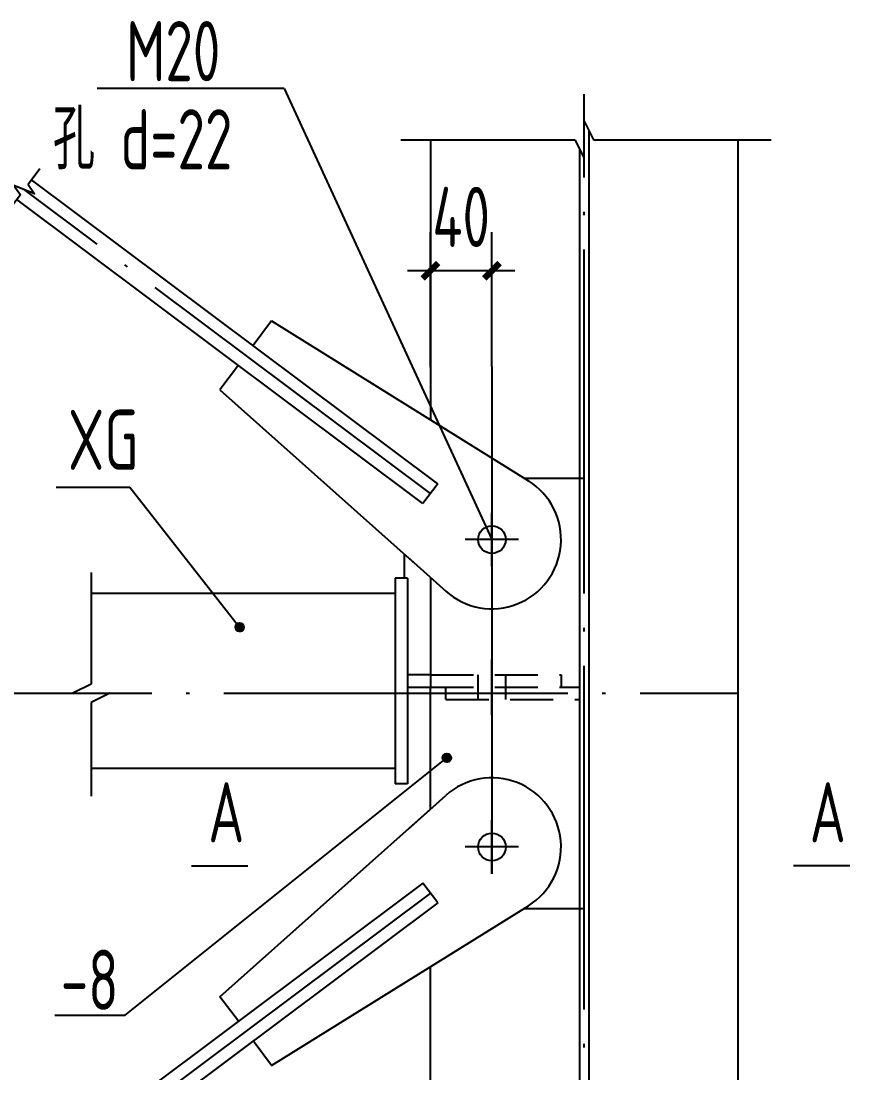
# Model space of a CAD drawing. Extents: x 899043 to 2598688, y -137197 to 211789.
# Drawn here: x 1469991 to 1477222, y 108235 to 117413 of the extents above; entities that cross this region are included whole.
import ezdxf

# ---------------------------------------------------------------- set-up
doc = ezdxf.new("R2010")
doc.units = 0
doc.header["$LTSCALE"] = 1500
doc.header["$MEASUREMENT"] = 0
doc.linetypes.add('DASHED2', pattern=[0.375, 0.25, -0.125])
doc.linetypes.add('DOTE', pattern=[2.42, 2, -0.2, 0.02, -0.2])
for name, color, linetype in [('DIM', 3, 'Continuous'), ('DOTE', 1, 'Continuous'), ('JCL', 7, 'Continuous'), ('PUB_DIM', 3, 'Continuous'), ('PUB_TEXT', 7, 'Continuous'), ('STAIR', 2, 'Continuous'), ('THIN', 7, 'Continuous'), ('加强板', 3, 'Continuous'), ('标注', 7, 'Continuous'), ('梁__实线', 140, 'Continuous'), ('钢板', 4, 'Continuous')]:
    doc.layers.add(name, color=color, linetype=linetype)
doc.styles.add('TSSD_Dimension', font='Tssdeng.shx', dxfattribs={"width": 0.7, "bigfont": 'hztxt.shx'})

# ---------------------------------------------------------------- blocks, each defined once
blk = doc.blocks.new('_ArchTick')
at = {"color": 0, "linetype": 'ByBlock', "const_width": 0.4}
blk.add_lwpolyline([(-0.5, -0.5), (0.5, 0.5)], dxfattribs=at)

msp = doc.modelspace()

# ---------------------------------------------------------------- linework, layer by layer
at = {"linetype": 'Continuous'}
msp.add_line((1474098.1, 111360), (1474098.1, 111842.7), dxfattribs=at)
at = {"layer": 'DIM'}
for p, q in [((1472286.7, 116823.5), (1470655.1, 116823.5)), ((1472286.7, 116823.5), (1474098.1, 112888.7)), ((1470295.9, 113345.5), (1470940.9, 113345.5)), ((1470940.9, 113345.5), (1471897.7, 112124.1)), ((1471860.3, 112124.6), (1471897.1, 112161.4)), ((1471860.3, 112124.4), (1471897.4, 112161.4)), ((1471860.3, 112124.1), (1471897.6, 112161.4)), ((1471860.3, 112123.9), (1471897.8, 112161.4)), ((1471860.3, 112123.7), (1471898.1, 112161.4)), ((1471860.4, 112125.8), (1471895.9, 112161.4)), ((1471860.4, 112125.6), (1471896.2, 112161.4)), ((1471860.4, 112125.3), (1471896.4, 112161.4)), ((1471860.4, 112125.1), (1471896.6, 112161.4)), ((1471860.4, 112124.9), (1471896.9, 112161.4)), ((1471860.4, 112123.4), (1471898.3, 112161.4)), ((1471860.4, 112123.2), (1471898.5, 112161.4)), ((1471860.4, 112123), (1471898.8, 112161.4)), ((1471860.4, 112122.7), (1471899, 112161.4)), ((1471860.4, 112122.5), (1471899.2, 112161.4)), ((1471860.4, 112122.3), (1471899.5, 112161.4)), ((1471860.4, 112126.9), (1471894.9, 112161.3)), ((1471860.4, 112126.6), (1471895.2, 112161.3)), ((1471860.4, 112126.3), (1471895.4, 112161.3)), ((1471860.4, 112126.1), (1471895.7, 112161.3)), ((1471860.4, 112122.1), (1471899.7, 112161.3)), ((1471860.4, 112121.8), (1471899.9, 112161.3)), ((1471860.4, 112121.6), (1471900.1, 112161.3)), ((1471860.4, 112121.4), (1471900.4, 112161.3)), ((1471860.5, 112127.4), (1471894.4, 112161.3)), ((1471860.5, 112127.1), (1471894.6, 112161.3)), ((1471860.5, 112121.2), (1471900.6, 112161.3)), ((1471860.5, 112121), (1471900.8, 112161.3)), ((1471860.5, 112120.7), (1471901, 112161.3)), ((1471860.5, 112127.9), (1471893.9, 112161.2)), ((1471860.5, 112127.6), (1471894.1, 112161.2)), ((1471860.5, 112120.5), (1471901.2, 112161.2)), ((1471860.5, 112120.3), (1471901.4, 112161.2)), ((1471860.6, 112128.2), (1471893.6, 112161.2)), ((1471860.6, 112120.1), (1471901.7, 112161.2)), ((1471860.6, 112119.9), (1471901.9, 112161.2)), ((1471860.6, 112128.7), (1471893.1, 112161.1)), ((1471860.6, 112128.4), (1471893.3, 112161.1)), ((1471860.6, 112119.7), (1471902.1, 112161.1)), ((1471860.6, 112119.5), (1471902.3, 112161.1)), ((1471860.7, 112129), (1471892.8, 112161.1)), ((1471860.7, 112119.2), (1471902.5, 112161.1)), ((1471860.7, 112119), (1471902.7, 112161.1)), ((1471860.7, 112129.5), (1471892.2, 112161)), ((1471860.7, 112129.2), (1471892.5, 112161)), ((1471860.7, 112118.8), (1471902.9, 112161)), ((1471860.7, 112118.6), (1471903.1, 112161)), ((1471860.8, 112129.8), (1471892, 112161)), ((1471860.8, 112118.4), (1471903.3, 112161)), ((1471860.8, 112130.1), (1471891.7, 112160.9)), ((1471860.8, 112118.2), (1471903.5, 112160.9)), ((1471860.8, 112118), (1471903.7, 112160.9)), ((1471860.9, 112130.4), (1471891.4, 112160.9)), ((1471860.9, 112117.8), (1471903.9, 112160.9)), ((1471860.9, 112130.7), (1471891.1, 112160.8)), ((1471860.9, 112117.6), (1471904.1, 112160.8)), ((1471860.9, 112117.4), (1471904.4, 112160.8)), ((1471861, 112130.9), (1471890.8, 112160.8)), ((1471861, 112117.2), (1471904.6, 112160.8)), ((1471861, 112131.2), (1471890.5, 112160.7)), ((1471861, 112117), (1471904.7, 112160.7)), ((1471861.1, 112131.5), (1471890.2, 112160.7)), ((1471861.1, 112116.8), (1471904.9, 112160.7)), ((1471861.1, 112116.6), (1471905.1, 112160.6)), ((1471861.1, 112116.4), (1471905.3, 112160.6)), ((1471861.2, 112131.8), (1471889.9, 112160.6)), ((1471861.2, 112116.2), (1471905.5, 112160.6)), ((1471861.2, 112132.1), (1471889.6, 112160.5)), ((1471861.2, 112116), (1471905.7, 112160.5)), ((1471861.3, 112132.4), (1471889.3, 112160.5)), ((1471861.3, 112115.8), (1471905.9, 112160.5)), ((1471861.3, 112115.6), (1471906.1, 112160.4)), ((1471861.4, 112132.7), (1471889, 112160.4)), ((1471861.4, 112115.4), (1471906.3, 112160.4)), ((1471861.4, 112133.1), (1471888.7, 112160.3)), ((1471861.4, 112115.2), (1471906.5, 112160.3)), ((1471861.5, 112115.1), (1471906.7, 112160.3)), ((1471861.5, 112133.4), (1471888.4, 112160.2)), ((1471861.5, 112114.9), (1471906.9, 112160.2)), ((1471861.5, 112114.7), (1471907.1, 112160.2)), ((1471861.6, 112133.7), (1471888, 112160.1)), ((1471861.6, 112114.5), (1471907.3, 112160.1)), ((1471861.6, 112114.3), (1471907.4, 112160.1)), ((1471861.7, 112134), (1471887.7, 112160.1)), ((1471861.7, 112114.1), (1471907.6, 112160)), ((1471861.8, 112134.4), (1471887.4, 112160)), ((1471861.8, 112113.9), (1471907.8, 112160)), ((1471861.8, 112113.7), (1471908, 112159.9)), ((1471861.9, 112134.7), (1471887.1, 112159.9)), ((1471861.9, 112113.6), (1471908.2, 112159.9)), ((1471861.9, 112113.4), (1471908.4, 112159.8)), ((1471862, 112135), (1471886.7, 112159.8)), ((1471862, 112113.2), (1471908.5, 112159.8)), ((1471862, 112113), (1471908.7, 112159.7)), ((1471862.1, 112135.4), (1471886.4, 112159.7)), ((1471862.1, 112112.8), (1471908.9, 112159.7)), ((1471862.1, 112112.7), (1471909.1, 112159.6)), ((1471862.2, 112112.5), (1471909.3, 112159.6)), ((1471862.2, 112135.7), (1471886, 112159.5)), ((1471862.3, 112112.3), (1471909.4, 112159.5)), ((1471862.3, 112136.1), (1471885.7, 112159.4)), ((1471862.3, 112112.1), (1471909.6, 112159.4)), ((1471862.4, 112111.9), (1471909.8, 112159.4)), ((1471862.4, 112111.8), (1471910, 112159.3)), ((1471862.5, 112136.4), (1471885.3, 112159.3)), ((1471862.5, 112111.6), (1471910.2, 112159.3)), ((1471862.6, 112136.8), (1471884.9, 112159.2)), ((1471862.6, 112111.4), (1471910.3, 112159.2)), ((1471862.6, 112111.2), (1471910.5, 112159.1)), ((1471862.7, 112111.1), (1471910.7, 112159.1)), ((1471862.7, 112137.2), (1471884.6, 112159)), ((1471862.8, 112110.9), (1471910.8, 112159)), ((1471862.8, 112110.7), (1471911, 112158.9)), ((1471862.9, 112137.6), (1471884.2, 112158.9)), ((1471862.9, 112110.6), (1471911.2, 112158.9)), ((1471862.9, 112110.4), (1471911.4, 112158.8)), ((1471863, 112138), (1471883.8, 112158.7)), ((1471863, 112110.2), (1471911.5, 112158.7)), ((1471863.1, 112110), (1471911.7, 112158.7)), ((1471863.2, 112138.4), (1471883.4, 112158.6)), ((1471863.2, 112109.9), (1471911.9, 112158.6)), ((1471863.2, 112109.7), (1471912, 112158.5)), ((1471863.3, 112109.5), (1471912.2, 112158.5)), ((1471863.4, 112138.8), (1471883, 112158.4)), ((1471863.4, 112109.4), (1471912.4, 112158.4)), ((1471863.4, 112109.2), (1471912.5, 112158.3)), ((1471863.5, 112139.2), (1471882.6, 112158.2)), ((1471863.5, 112109), (1471912.7, 112158.2)), ((1471863.6, 112108.9), (1471912.9, 112158.2)), ((1471863.7, 112108.7), (1471913, 112158.1)), ((1471863.7, 112139.6), (1471882.1, 112158)), ((1471863.7, 112108.6), (1471913.2, 112158)), ((1471863.8, 112108.4), (1471913.4, 112157.9)), ((1471863.9, 112108.2), (1471913.5, 112157.9)), ((1471863.9, 112140.1), (1471881.7, 112157.8)), ((1471864, 112108.1), (1471913.7, 112157.8)), ((1471864, 112107.9), (1471913.8, 112157.7)), ((1471864.1, 112107.8), (1471914, 112157.6)), ((1471864.2, 112140.5), (1471881.2, 112157.6)), ((1471864.2, 112107.6), (1471914.2, 112157.6)), ((1471864.3, 112107.4), (1471914.3, 112157.5)), ((1471864.3, 112107.3), (1471914.5, 112157.4)), ((1471864.4, 112141), (1471880.8, 112157.4)), ((1471864.4, 112107.1), (1471914.6, 112157.3)), ((1471864.5, 112107), (1471914.8, 112157.2)), ((1471864.6, 112106.8), (1471914.9, 112157.2)), ((1471864.7, 112141.5), (1471880.3, 112157.1)), ((1471864.7, 112106.7), (1471915.1, 112157.1)), ((1471864.7, 112106.5), (1471915.2, 112157)), ((1471864.8, 112106.3), (1471915.4, 112156.9)), ((1471864.9, 112142), (1471879.7, 112156.8)), ((1471864.9, 112106.2), (1471915.6, 112156.8)), ((1471865, 112106), (1471915.7, 112156.7)), ((1471865.1, 112105.9), (1471915.9, 112156.7)), ((1471865.2, 112105.7), (1471916, 112156.6)), ((1471865.2, 112142.5), (1471879.2, 112156.5)), ((1471865.3, 112105.6), (1471916.2, 112156.5)), ((1471865.3, 112105.4), (1471916.3, 112156.4)), ((1471865.4, 112105.3), (1471916.5, 112156.3)), ((1471865.5, 112105.1), (1471916.6, 112156.2)), ((1471865.6, 112143.1), (1471878.6, 112156.2)), ((1471865.6, 112105), (1471916.8, 112156.1)), ((1471865.7, 112104.8), (1471916.9, 112156.1)), ((1471865.8, 112104.7), (1471917.1, 112156)), ((1471865.9, 112104.5), (1471917.2, 112155.9)), ((1471865.9, 112143.7), (1471878, 112155.8)), ((1471866, 112104.4), (1471917.4, 112155.8)), ((1471866.1, 112104.2), (1471917.5, 112155.7)), ((1471866.1, 112104.1), (1471917.6, 112155.6)), ((1471866.2, 112104), (1471917.8, 112155.5)), ((1471866.3, 112144.3), (1471877.4, 112155.4)), ((1471866.3, 112103.8), (1471917.9, 112155.4)), ((1471866.4, 112103.7), (1471918.1, 112155.3)), ((1471866.5, 112103.5), (1471918.2, 112155.2)), ((1471866.6, 112103.4), (1471918.4, 112155.1)), ((1471866.7, 112103.2), (1471918.5, 112155)), ((1471866.8, 112145), (1471876.7, 112155)), ((1471866.8, 112103.1), (1471918.6, 112154.9)), ((1471866.9, 112103), (1471918.8, 112154.8)), ((1471867, 112102.8), (1471918.9, 112154.8)), ((1471867.1, 112102.7), (1471919.1, 112154.7)), ((1471867.2, 112102.5), (1471919.2, 112154.6)), ((1471867.3, 112102.4), (1471919.3, 112154.5)), ((1471867.3, 112145.8), (1471875.9, 112154.4)), ((1471867.4, 112102.3), (1471919.5, 112154.4)), ((1471867.5, 112102.1), (1471919.6, 112154.3)), ((1471867.6, 112102), (1471919.8, 112154.2)), ((1471867.7, 112101.9), (1471919.9, 112154.1)), ((1471867.8, 112101.7), (1471920, 112154)), ((1471867.9, 112101.6), (1471920.2, 112153.9)), ((1471868, 112101.4), (1471920.3, 112153.8)), ((1471868, 112146.7), (1471875, 112153.7)), ((1471868.1, 112101.3), (1471920.4, 112153.7)), ((1471868.2, 112101.2), (1471920.6, 112153.5)), ((1471868.3, 112101), (1471920.7, 112153.4)), ((1471868.4, 112100.9), (1471920.8, 112153.3)), ((1471868.5, 112100.8), (1471921, 112153.2)), ((1471868.6, 112100.6), (1471921.1, 112153.1)), ((1471868.7, 112100.5), (1471921.2, 112153)), ((1471868.8, 112100.4), (1471921.4, 112152.9)), ((1471868.9, 112147.9), (1471873.8, 112152.8)), ((1471868.9, 112100.3), (1471921.5, 112152.8)), ((1471869, 112100.1), (1471921.6, 112152.7)), ((1471869.2, 112100), (1471921.7, 112152.6)), ((1471869.3, 112099.9), (1471921.9, 112152.5)), ((1471869.4, 112099.7), (1471922, 112152.4)), ((1471869.5, 112099.6), (1471922.1, 112152.3)), ((1471869.6, 112099.5), (1471922.3, 112152.2)), ((1471869.7, 112099.4), (1471922.4, 112152)), ((1471869.8, 112099.2), (1471922.5, 112151.9)), ((1471869.9, 112099.1), (1471922.6, 112151.8)), ((1471870, 112099), (1471922.8, 112151.7)), ((1471870.2, 112098.9), (1471922.9, 112151.6)), ((1471870.3, 112098.7), (1471923, 112151.5)), ((1471870.4, 112098.6), (1471923.1, 112151.4)), ((1471870.5, 112098.5), (1471923.3, 112151.3)), ((1471870.6, 112098.4), (1471923.4, 112151.1)), ((1471870.7, 112098.3), (1471923.5, 112151)), ((1471870.8, 112098.1), (1471923.6, 112150.9)), ((1471871, 112098), (1471923.7, 112150.8)), ((1471871.1, 112097.9), (1471923.9, 112150.7)), ((1471871.2, 112097.8), (1471924, 112150.6)), ((1471871.3, 112097.7), (1471924.1, 112150.4)), ((1471871.4, 112097.5), (1471924.2, 112150.3)), ((1471871.6, 112097.4), (1471924.3, 112150.2)), ((1471871.7, 112097.3), (1471924.4, 112150.1)), ((1471871.8, 112097.2), (1471924.6, 112150)), ((1471871.9, 112097.1), (1471924.7, 112149.8)), ((1471872, 112097), (1471924.8, 112149.7)), ((1471872.2, 112096.8), (1471924.9, 112149.6)), ((1471872.3, 112096.7), (1471925, 112149.5)), ((1471872.4, 112096.6), (1471925.1, 112149.3)), ((1471872.5, 112096.5), (1471925.2, 112149.2)), ((1471872.7, 112096.4), (1471925.4, 112149.1)), ((1471872.8, 112096.3), (1471925.5, 112149)), ((1471872.9, 112096.2), (1471925.6, 112148.8)), ((1471873, 112096.1), (1471925.7, 112148.7)), ((1471873.2, 112095.9), (1471925.8, 112148.6)), ((1471873.3, 112095.8), (1471925.9, 112148.5)), ((1471873.4, 112095.7), (1471926, 112148.3)), ((1471873.5, 112095.6), (1471926.1, 112148.2)), ((1471873.7, 112095.5), (1471926.2, 112148.1)), ((1471873.8, 112095.4), (1471926.4, 112148)), ((1471873.9, 112095.3), (1471926.5, 112147.8)), ((1471874.1, 112095.2), (1471926.6, 112147.7)), ((1471874.2, 112095.1), (1471926.7, 112147.6)), ((1471874.3, 112095), (1471926.8, 112147.4)), ((1471874.4, 112094.9), (1471926.9, 112147.3)), ((1471874.6, 112094.8), (1471927, 112147.2)), ((1471874.7, 112094.7), (1471927.1, 112147)), ((1471874.8, 112094.6), (1471927.2, 112146.9)), ((1471875, 112094.4), (1471927.3, 112146.8)), ((1471875.1, 112094.3), (1471927.4, 112146.6)), ((1471875.2, 112094.2), (1471927.5, 112146.5)), ((1471875.4, 112094.1), (1471927.6, 112146.4)), ((1471875.5, 112094), (1471927.7, 112146.2)), ((1471875.7, 112093.9), (1471927.8, 112146.1)), ((1471875.8, 112093.8), (1471927.9, 112146)), ((1471875.9, 112093.7), (1471928, 112145.8)), ((1471876.1, 112093.6), (1471928.1, 112145.7)), ((1471876.2, 112093.5), (1471928.2, 112145.5)), ((1471876.4, 112093.4), (1471928.3, 112145.4)), ((1471876.5, 112093.4), (1471928.4, 112145.3)), ((1471876.6, 112093.3), (1471928.5, 112145.1)), ((1471876.8, 112093.2), (1471928.6, 112145)), ((1471876.9, 112093.1), (1471928.7, 112144.8)), ((1471877.1, 112093), (1471928.8, 112144.7)), ((1471877.2, 112092.9), (1471928.9, 112144.5)), ((1471877.3, 112092.8), (1471929, 112144.4)), ((1471877.5, 112092.7), (1471929.1, 112144.3)), ((1471877.6, 112092.6), (1471929.2, 112144.1)), ((1471877.8, 112092.5), (1471929.2, 112144)), ((1471877.9, 112092.4), (1471929.3, 112143.8)), ((1471878.1, 112092.3), (1471929.4, 112143.7)), ((1471878.2, 112092.2), (1471929.5, 112143.5)), ((1471878.4, 112092.1), (1471929.6, 112143.4)), ((1471878.5, 112092.1), (1471929.7, 112143.2)), ((1471878.7, 112092), (1471929.8, 112143.1)), ((1471878.8, 112091.9), (1471929.9, 112142.9)), ((1471879, 112091.8), (1471930, 112142.8)), ((1471879.1, 112091.7), (1471930, 112142.6)), ((1471879.3, 112091.6), (1471930.1, 112142.5)), ((1471879.4, 112091.5), (1471930.2, 112142.3)), ((1471879.6, 112091.4), (1471930.3, 112142.2)), ((1471879.7, 112091.4), (1471930.4, 112142)), ((1471879.9, 112091.3), (1471930.5, 112141.9)), ((1471880, 112091.2), (1471930.6, 112141.7)), ((1471880.2, 112091.1), (1471930.6, 112141.6)), ((1471880.3, 112091), (1471930.7, 112141.4)), ((1471880.5, 112090.9), (1471930.8, 112141.3)), ((1471880.6, 112090.9), (1471930.9, 112141.1)), ((1471880.8, 112090.8), (1471931, 112140.9)), ((1471881, 112090.7), (1471931, 112140.8)), ((1471881.1, 112090.6), (1471931.1, 112140.6)), ((1471881.3, 112090.6), (1471931.2, 112140.5)), ((1471881.4, 112090.5), (1471931.3, 112140.3)), ((1471881.6, 112090.4), (1471931.3, 112140.1)), ((1471881.8, 112090.3), (1471931.4, 112140)), ((1471881.9, 112090.2), (1471931.5, 112139.8)), ((1471882.1, 112090.2), (1471931.6, 112139.7)), ((1471882.2, 112090.1), (1471931.7, 112139.5)), ((1471882.4, 112090), (1471931.7, 112139.3)), ((1471882.6, 112090), (1471931.8, 112139.2)), ((1471882.7, 112089.9), (1471931.9, 112139)), ((1471882.9, 112089.8), (1471931.9, 112138.8)), ((1471883.1, 112089.7), (1471932, 112138.7)), ((1471883.2, 112089.7), (1471932.1, 112138.5)), ((1471883.4, 112089.6), (1471932.2, 112138.3)), ((1471883.6, 112089.5), (1471932.2, 112138.2)), ((1471883.7, 112089.5), (1471932.3, 112138)), ((1471883.9, 112089.4), (1471932.4, 112137.8)), ((1471884.1, 112089.3), (1471932.4, 112137.7)), ((1471884.2, 112089.3), (1471932.5, 112137.5)), ((1471884.4, 112089.2), (1471932.6, 112137.3)), ((1471884.6, 112089.1), (1471932.6, 112137.2)), ((1471884.8, 112089.1), (1471932.7, 112137)), ((1471884.9, 112089), (1471932.7, 112136.8)), ((1471885.1, 112088.9), (1471932.8, 112136.6)), ((1471885.3, 112088.9), (1471932.9, 112136.5)), ((1471885.5, 112088.8), (1471932.9, 112136.3)), ((1471885.6, 112088.8), (1471933, 112136.1)), ((1471885.8, 112088.7), (1471933.1, 112135.9)), ((1471886, 112088.6), (1471933.1, 112135.8)), ((1471886.2, 112088.6), (1471933.2, 112135.6)), ((1471886.4, 112088.5), (1471933.2, 112135.4)), ((1471886.5, 112088.5), (1471933.3, 112135.2)), ((1471886.7, 112088.4), (1471933.3, 112135)), ((1471886.9, 112088.3), (1471933.4, 112134.8)), ((1471887.1, 112088.3), (1471933.5, 112134.7)), ((1471887.3, 112088.2), (1471933.5, 112134.5)), ((1471887.4, 112088.2), (1471933.6, 112134.3)), ((1471887.6, 112088.1), (1471933.6, 112134.1)), ((1471887.8, 112088.1), (1471933.7, 112133.9)), ((1471888, 112088), (1471933.7, 112133.7)), ((1471888.2, 112088), (1471933.8, 112133.6)), ((1471888.4, 112087.9), (1471933.8, 112133.4)), ((1471888.6, 112087.9), (1471933.9, 112133.2)), ((1471888.8, 112087.8), (1471933.9, 112133)), ((1471888.9, 112087.8), (1471934, 112132.8)), ((1471889.1, 112087.7), (1471934, 112132.6)), ((1471889.3, 112087.7), (1471934, 112132.4)), ((1471889.5, 112087.7), (1471934.1, 112132.2)), ((1471889.7, 112087.6), (1471934.1, 112132)), ((1471889.9, 112087.6), (1471934.2, 112131.8)), ((1471890.1, 112087.5), (1471934.2, 112131.6)), ((1471890.3, 112087.5), (1471934.3, 112131.4)), ((1471890.5, 112087.5), (1471934.3, 112131.2)), ((1471890.7, 112087.4), (1471934.3, 112131)), ((1471890.9, 112087.4), (1471934.4, 112130.8)), ((1471891.1, 112087.3), (1471934.4, 112130.6)), ((1471891.3, 112087.3), (1471934.4, 112130.4)), ((1471891.5, 112087.3), (1471934.5, 112130.2)), ((1471891.7, 112087.2), (1471934.5, 112130)), ((1471891.9, 112087.2), (1471934.5, 112129.8)), ((1471892.1, 112087.2), (1471934.6, 112129.6)), ((1471892.3, 112087.1), (1471934.6, 112129.4)), ((1471892.5, 112087.1), (1471934.6, 112129.2)), ((1471892.7, 112087.1), (1471934.7, 112129)), ((1471893, 112087.1), (1471934.7, 112128.8)), ((1471893.2, 112087), (1471934.7, 112128.6)), ((1471893.4, 112087), (1471934.7, 112128.4)), ((1471893.6, 112087), (1471934.8, 112128.2)), ((1471893.8, 112087), (1471934.8, 112127.9)), ((1471894, 112086.9), (1471934.8, 112127.7)), ((1471894.2, 112086.9), (1471934.8, 112127.5)), ((1471894.5, 112086.9), (1471934.8, 112127.3)), ((1471894.7, 112086.9), (1471934.9, 112127.1)), ((1471894.9, 112086.9), (1471934.9, 112126.9)), ((1471895.1, 112086.8), (1471934.9, 112126.6)), ((1471895.3, 112086.8), (1471934.9, 112126.4)), ((1471895.6, 112086.8), (1471934.9, 112126.2)), ((1471895.8, 112086.8), (1471934.9, 112126)), ((1471896, 112086.8), (1471934.9, 112125.7)), ((1471896.2, 112086.8), (1471935, 112125.5)), ((1471896.5, 112086.8), (1471935, 112125.3)), ((1471896.7, 112086.8), (1471935, 112125)), ((1471896.9, 112086.8), (1471935, 112124.8)), ((1471897.2, 112086.8), (1471935, 112124.6)), ((1471897.4, 112086.8), (1471935, 112124.3)), ((1471897.6, 112086.8), (1471935, 112124.1)), ((1471897.9, 112086.8), (1471935, 112123.9)), ((1471898.1, 112086.8), (1471935, 112123.6)), ((1471898.4, 112086.8), (1471935, 112123.4)), ((1471898.6, 112086.8), (1471935, 112123.2)), ((1471898.8, 112086.8), (1471935, 112122.9)), ((1471899.1, 112086.8), (1471935, 112122.7)), ((1471899.3, 112086.8), (1471934.9, 112122.4)), ((1471899.6, 112086.8), (1471934.9, 112122.2)), ((1471899.8, 112086.8), (1471934.9, 112121.9)), ((1471900.1, 112086.8), (1471934.9, 112121.7)), ((1471900.3, 112086.9), (1471934.9, 112121.4)), ((1471900.6, 112086.9), (1471934.9, 112121.2)), ((1471900.9, 112086.9), (1471934.8, 112120.9)), ((1471901.1, 112086.9), (1471934.8, 112120.6)), ((1471901.4, 112086.9), (1471934.8, 112120.4)), ((1471901.6, 112087), (1471934.8, 112120.1)), ((1471901.9, 112087), (1471934.7, 112119.8)), ((1471902.2, 112087), (1471934.7, 112119.6)), ((1471902.4, 112087.1), (1471934.7, 112119.3)), ((1471902.7, 112087.1), (1471934.6, 112119)), ((1471903, 112087.1), (1471934.6, 112118.7)), ((1471903.3, 112087.2), (1471934.6, 112118.5)), ((1471903.6, 112087.2), (1471934.5, 112118.2)), ((1471903.8, 112087.3), (1471934.5, 112117.9)), ((1471904.1, 112087.3), (1471934.4, 112117.6)), ((1471904.4, 112087.4), (1471934.4, 112117.3)), ((1471904.7, 112087.4), (1471934.3, 112117)), ((1471905, 112087.5), (1471934.3, 112116.7)), ((1471905.3, 112087.6), (1471934.2, 112116.4)), ((1471905.6, 112087.6), (1471934.1, 112116.1)), ((1471905.9, 112087.7), (1471934.1, 112115.8)), ((1471906.2, 112087.8), (1471934, 112115.5)), ((1471906.5, 112087.8), (1471933.9, 112115.2)), ((1471906.8, 112087.9), (1471933.8, 112114.9)), ((1471907.2, 112088), (1471933.8, 112114.6)), ((1471907.5, 112088.1), (1471933.7, 112114.3)), ((1471907.8, 112088.2), (1471933.6, 112113.9)), ((1471908.1, 112088.3), (1471933.5, 112113.6)), ((1471908.5, 112088.4), (1471933.4, 112113.3)), ((1471908.8, 112088.5), (1471933.3, 112112.9)), ((1471909.2, 112088.6), (1471933.2, 112112.6)), ((1471909.5, 112088.7), (1471933, 112112.2)), ((1471909.9, 112088.8), (1471932.9, 112111.9)), ((1471910.3, 112088.9), (1471932.8, 112111.5)), ((1471910.6, 112089.1), (1471932.7, 112111.1)), ((1471911, 112089.2), (1471932.5, 112110.7)), ((1471911.4, 112089.4), (1471932.4, 112110.4)), ((1471911.8, 112089.5), (1471932.2, 112110)), ((1471912.2, 112089.7), (1471932, 112109.5)), ((1471912.6, 112089.9), (1471931.9, 112109.1)), ((1471913, 112090.1), (1471931.7, 112108.7)), ((1471913.5, 112090.3), (1471931.5, 112108.3)), ((1471913.9, 112090.5), (1471931.3, 112107.8)), ((1471914.4, 112090.7), (1471931, 112107.3)), ((1471914.9, 112091), (1471930.8, 112106.9)), ((1471915.4, 112091.2), (1471930.5, 112106.4)), ((1471915.9, 112091.5), (1471930.2, 112105.8)), ((1471916.5, 112091.8), (1471929.9, 112105.3)), ((1471917.1, 112092.2), (1471929.6, 112104.7)), ((1471917.7, 112092.6), (1471929.2, 112104.1)), ((1471918.4, 112093), (1471928.7, 112103.4)), ((1471919.1, 112093.5), (1471928.2, 112102.6)), ((1471920, 112094.2), (1471927.6, 112101.8)), ((1471921, 112095), (1471926.8, 112100.7)), ((1471922.6, 112096.3), (1471925.5, 112099.2)), ((1470898.3, 108739.1), (1473705.5, 110985.4)), ((1473668.1, 110986.4), (1473704.4, 111022.7)), ((1473668.1, 110986.1), (1473704.7, 111022.7)), ((1473668.1, 110985.9), (1473704.9, 111022.7)), ((1473668.1, 110985.7), (1473705.2, 111022.7)), ((1473668.1, 110985.4), (1473705.4, 111022.7)), ((1473668.1, 110985.2), (1473705.6, 111022.7)), ((1473668.1, 110984.9), (1473705.9, 111022.7)), ((1473668.1, 110984.7), (1473706.1, 111022.7)), ((1473668.1, 110984.5), (1473706.3, 111022.7)), ((1473668.1, 110984.2), (1473706.6, 111022.7)), ((1473668.2, 110986.6), (1473704.2, 111022.7)), ((1473668.2, 110984), (1473706.8, 111022.7)), ((1473668.2, 110988.1), (1473702.7, 111022.6)), ((1473668.2, 110987.9), (1473702.9, 111022.6)), ((1473668.2, 110987.6), (1473703.2, 111022.6)), ((1473668.2, 110987.4), (1473703.4, 111022.6)), ((1473668.2, 110987.1), (1473703.7, 111022.6)), ((1473668.2, 110986.9), (1473703.9, 111022.6)), ((1473668.2, 110983.8), (1473707, 111022.6)), ((1473668.2, 110983.6), (1473707.2, 111022.6)), ((1473668.2, 110983.3), (1473707.5, 111022.6)), ((1473668.2, 110983.1), (1473707.7, 111022.6)), ((1473668.2, 110982.9), (1473707.9, 111022.6)), ((1473668.2, 110982.7), (1473708.1, 111022.6)), ((1473668.2, 110982.4), (1473708.4, 111022.6)), ((1473668.3, 110988.4), (1473702.4, 111022.6)), ((1473668.3, 110989.2), (1473701.6, 111022.5)), ((1473668.3, 110988.9), (1473701.9, 111022.5)), ((1473668.3, 110988.6), (1473702.2, 111022.5)), ((1473668.3, 110982.2), (1473708.6, 111022.5)), ((1473668.3, 110982), (1473708.8, 111022.5)), ((1473668.3, 110981.8), (1473709, 111022.5)), ((1473668.3, 110981.6), (1473709.2, 111022.5)), ((1473668.3, 110981.4), (1473709.4, 111022.5)), ((1473668.4, 110989.4), (1473701.4, 111022.5)), ((1473668.4, 110990), (1473700.8, 111022.4)), ((1473668.4, 110989.7), (1473701.1, 111022.4)), ((1473668.4, 110981.2), (1473709.7, 111022.4)), ((1473668.4, 110980.9), (1473709.9, 111022.4)), ((1473668.4, 110980.7), (1473710.1, 111022.4)), ((1473668.4, 110980.5), (1473710.3, 111022.4)), ((1473668.5, 110990.2), (1473700.6, 111022.4)), ((1473668.5, 110990.8), (1473700, 111022.3)), ((1473668.5, 110990.5), (1473700.3, 111022.3)), ((1473668.5, 110980.3), (1473710.5, 111022.3)), ((1473668.5, 110980.1), (1473710.7, 111022.3)), ((1473668.5, 110979.9), (1473710.9, 111022.3)), ((1473668.6, 110991.4), (1473699.5, 111022.2)), ((1473668.6, 110991.1), (1473699.7, 111022.2)), ((1473668.6, 110979.7), (1473711.1, 111022.2)), ((1473668.6, 110979.5), (1473711.3, 111022.2)), ((1473668.6, 110979.3), (1473711.5, 111022.2)), ((1473668.7, 110991.9), (1473698.9, 111022.1)), ((1473668.7, 110991.6), (1473699.2, 111022.1)), ((1473668.7, 110979.1), (1473711.7, 111022.1)), ((1473668.7, 110978.9), (1473711.9, 111022.1)), ((1473668.7, 110978.7), (1473712.1, 111022.1)), ((1473668.8, 110992.5), (1473698.3, 111022)), ((1473668.8, 110992.2), (1473698.6, 111022)), ((1473668.8, 110978.5), (1473712.3, 111022)), ((1473668.8, 110978.3), (1473712.5, 111022)), ((1473668.8, 110978.1), (1473712.7, 111022)), ((1473668.9, 110993.1), (1473697.7, 111021.9)), ((1473668.9, 110992.8), (1473698, 111021.9)), ((1473668.9, 110977.9), (1473712.9, 111021.9)), ((1473668.9, 110977.7), (1473713.1, 111021.9)), ((1473669, 110993.4), (1473697.4, 111021.8)), ((1473669, 110977.5), (1473713.3, 111021.8)), ((1473669, 110977.3), (1473713.5, 111021.8)), ((1473669.1, 110977.1), (1473713.7, 111021.8)), ((1473669.1, 110993.7), (1473697.1, 111021.7)), ((1473669.1, 110976.9), (1473713.9, 111021.7)), ((1473669.1, 110976.7), (1473714.1, 111021.7)), ((1473669.2, 110994), (1473696.8, 111021.7)), ((1473669.2, 110994.3), (1473696.5, 111021.6)), ((1473669.2, 110976.5), (1473714.3, 111021.6)), ((1473669.2, 110976.3), (1473714.5, 111021.6)), ((1473669.3, 110994.7), (1473696.2, 111021.5)), ((1473669.3, 110976.1), (1473714.7, 111021.5)), ((1473669.3, 110976), (1473714.9, 111021.5)), ((1473669.4, 110995), (1473695.8, 111021.4)), ((1473669.4, 110975.8), (1473715, 111021.4)), ((1473669.4, 110975.6), (1473715.2, 111021.4)), ((1473669.5, 110995.3), (1473695.5, 111021.3)), ((1473669.5, 110975.4), (1473715.4, 111021.3)), ((1473669.5, 110975.2), (1473715.6, 111021.3)), ((1473669.6, 110995.6), (1473695.2, 111021.2)), ((1473669.6, 110975), (1473715.8, 111021.2)), ((1473669.6, 110974.8), (1473716, 111021.2)), ((1473669.7, 110996), (1473694.8, 111021.1)), ((1473669.7, 110974.7), (1473716.2, 111021.1)), ((1473669.8, 110974.5), (1473716.3, 111021.1)), ((1473669.8, 110996.3), (1473694.5, 111021)), ((1473669.8, 110974.3), (1473716.5, 111021)), ((1473669.9, 110996.6), (1473694.2, 111020.9)), ((1473669.9, 110974.1), (1473716.7, 111020.9)), ((1473669.9, 110973.9), (1473716.9, 111020.9)), ((1473670, 110997), (1473693.8, 111020.8)), ((1473670, 110973.8), (1473717.1, 111020.8)), ((1473670, 110973.6), (1473717.2, 111020.8)), ((1473670.1, 110997.4), (1473693.5, 111020.7)), ((1473670.1, 110973.4), (1473717.4, 111020.7)), ((1473670.2, 110997.7), (1473693.1, 111020.6)), ((1473670.2, 110973.2), (1473717.6, 111020.6)), ((1473670.2, 110973), (1473717.8, 111020.6)), ((1473670.3, 110972.9), (1473717.9, 111020.5)), ((1473670.3, 110972.7), (1473718.1, 111020.5)), ((1473670.4, 110998.1), (1473692.7, 111020.4)), ((1473670.4, 110972.5), (1473718.3, 111020.4)), ((1473670.5, 110998.5), (1473692.3, 111020.3)), ((1473670.5, 110972.3), (1473718.5, 111020.3)), ((1473670.5, 110972.2), (1473718.6, 111020.3)), ((1473670.6, 110972), (1473718.8, 111020.2)), ((1473670.7, 110998.8), (1473692, 111020.2)), ((1473670.7, 110971.8), (1473719, 111020.1)), ((1473670.7, 110971.7), (1473719.1, 111020.1)), ((1473670.8, 110999.2), (1473691.6, 111020)), ((1473670.8, 110971.5), (1473719.3, 111020)), ((1473670.9, 110971.3), (1473719.5, 111019.9)), ((1473670.9, 110971.2), (1473719.7, 111019.9)), ((1473671, 110999.6), (1473691.2, 111019.8)), ((1473671, 110971), (1473719.8, 111019.8)), ((1473671.1, 111000), (1473690.8, 111019.7)), ((1473671.1, 110970.8), (1473720, 111019.7)), ((1473671.1, 110970.7), (1473720.2, 111019.7)), ((1473671.2, 110970.5), (1473720.3, 111019.6)), ((1473671.3, 111000.5), (1473690.3, 111019.5)), ((1473671.3, 110970.3), (1473720.5, 111019.5)), ((1473671.4, 110970.2), (1473720.6, 111019.4)), ((1473671.4, 110970), (1473720.8, 111019.4)), ((1473671.5, 111000.9), (1473689.9, 111019.3)), ((1473671.5, 110969.8), (1473721, 111019.3)), ((1473671.6, 110969.7), (1473721.1, 111019.2)), ((1473671.7, 111001.3), (1473689.5, 111019.1)), ((1473671.7, 110969.5), (1473721.3, 111019.1)), ((1473671.7, 110969.3), (1473721.5, 111019.1)), ((1473671.8, 110969.2), (1473721.6, 111019)), ((1473671.9, 111001.8), (1473689, 111018.9)), ((1473671.9, 110969), (1473721.8, 111018.9)), ((1473672, 110968.9), (1473721.9, 111018.8)), ((1473672, 110968.7), (1473722.1, 111018.8)), ((1473672.1, 110968.6), (1473722.3, 111018.7)), ((1473672.2, 111002.3), (1473688.5, 111018.6)), ((1473672.2, 110968.4), (1473722.4, 111018.6)), ((1473672.3, 110968.2), (1473722.6, 111018.5)), ((1473672.4, 111002.8), (1473688, 111018.4)), ((1473672.4, 110968.1), (1473722.7, 111018.4)), ((1473672.5, 110967.9), (1473722.9, 111018.4)), ((1473672.5, 110967.8), (1473723, 111018.3)), ((1473672.6, 110967.6), (1473723.2, 111018.2)), ((1473672.7, 111003.3), (1473687.5, 111018.1)), ((1473672.7, 110967.5), (1473723.3, 111018.1)), ((1473672.8, 110967.3), (1473723.5, 111018)), ((1473672.9, 110967.2), (1473723.6, 111017.9)), ((1473673, 110967), (1473723.8, 111017.9)), ((1473673, 111003.8), (1473687, 111017.8)), ((1473673, 110966.9), (1473724, 111017.8)), ((1473673.1, 110966.7), (1473724.1, 111017.7)), ((1473673.2, 110966.6), (1473724.3, 111017.6)), ((1473673.3, 111004.4), (1473686.4, 111017.5)), ((1473673.3, 110966.4), (1473724.4, 111017.5)), ((1473673.4, 110966.3), (1473724.5, 111017.4)), ((1473673.5, 110966.1), (1473724.7, 111017.3)), ((1473673.6, 110966), (1473724.8, 111017.2)), ((1473673.7, 110965.8), (1473725, 111017.2)), ((1473673.7, 111005), (1473685.8, 111017.1)), ((1473673.7, 110965.7), (1473725.1, 111017.1)), ((1473673.8, 110965.5), (1473725.3, 111017)), ((1473673.9, 110965.4), (1473725.4, 111016.9)), ((1473674, 110965.2), (1473725.6, 111016.8)), ((1473674.1, 111005.6), (1473685.2, 111016.7)), ((1473674.1, 110965.1), (1473725.7, 111016.7)), ((1473674.2, 110964.9), (1473725.9, 111016.6)), ((1473674.3, 110964.8), (1473726, 111016.5)), ((1473674.4, 110964.7), (1473726.1, 111016.4)), ((1473674.5, 110964.5), (1473726.3, 111016.3)), ((1473674.6, 111006.3), (1473684.5, 111016.2)), ((1473674.6, 110964.4), (1473726.4, 111016.2)), ((1473674.7, 110964.2), (1473726.6, 111016.1)), ((1473674.8, 110964.1), (1473726.7, 111016)), ((1473674.9, 110964), (1473726.9, 111015.9)), ((1473675, 110963.8), (1473727, 111015.8)), ((1473675.1, 111007.1), (1473683.7, 111015.7)), ((1473675.1, 110963.7), (1473727.1, 111015.7)), ((1473675.2, 110963.5), (1473727.3, 111015.6)), ((1473675.3, 110963.4), (1473727.4, 111015.5)), ((1473675.4, 110963.3), (1473727.5, 111015.4)), ((1473675.5, 110963.1), (1473727.7, 111015.3)), ((1473675.6, 110963), (1473727.8, 111015.2)), ((1473675.7, 110962.9), (1473728, 111015.1)), ((1473675.8, 111008), (1473682.8, 111015)), ((1473675.8, 110962.7), (1473728.1, 111015)), ((1473675.9, 110962.6), (1473728.2, 111014.9)), ((1473676, 110962.5), (1473728.4, 111014.8)), ((1473676.1, 110962.3), (1473728.5, 111014.7)), ((1473676.2, 110962.2), (1473728.6, 111014.6)), ((1473676.3, 110962.1), (1473728.8, 111014.5)), ((1473676.4, 110961.9), (1473728.9, 111014.4)), ((1473676.5, 110961.8), (1473729, 111014.3)), ((1473676.6, 110961.7), (1473729.1, 111014.2)), ((1473676.7, 111009.2), (1473681.6, 111014.1)), ((1473676.7, 110961.5), (1473729.3, 111014.1)), ((1473676.8, 110961.4), (1473729.4, 111014)), ((1473676.9, 110961.3), (1473729.5, 111013.9)), ((1473677, 110961.1), (1473729.7, 111013.8)), ((1473677.2, 110961), (1473729.8, 111013.7)), ((1473677.3, 110960.9), (1473729.9, 111013.5)), ((1473677.4, 110960.8), (1473730, 111013.4)), ((1473677.5, 110960.6), (1473730.2, 111013.3)), ((1473677.6, 110960.5), (1473730.3, 111013.2)), ((1473677.7, 110960.4), (1473730.4, 111013.1)), ((1473677.8, 110960.3), (1473730.5, 111013)), ((1473677.9, 110960.1), (1473730.7, 111012.9)), ((1473678.1, 110960), (1473730.8, 111012.8)), ((1473678.2, 110959.9), (1473730.9, 111012.6)), ((1473678.3, 110959.8), (1473731, 111012.5)), ((1473678.4, 110959.7), (1473731.2, 111012.4)), ((1473678.5, 110959.5), (1473731.3, 111012.3)), ((1473678.6, 110959.4), (1473731.4, 111012.2)), ((1473678.7, 110959.3), (1473731.5, 111012.1)), ((1473678.9, 110959.2), (1473731.6, 111011.9)), ((1473679, 110959), (1473731.8, 111011.8)), ((1473679.1, 110958.9), (1473731.9, 111011.7)), ((1473679.2, 110958.8), (1473732, 111011.6)), ((1473679.3, 110958.7), (1473732.1, 111011.5)), ((1473679.5, 110958.6), (1473732.2, 111011.4)), ((1473679.6, 110958.5), (1473732.3, 111011.2)), ((1473679.7, 110958.3), (1473732.5, 111011.1)), ((1473679.8, 110958.2), (1473732.6, 111011)), ((1473679.9, 110958.1), (1473732.7, 111010.9)), ((1473680.1, 110958), (1473732.8, 111010.7)), ((1473680.2, 110957.9), (1473732.9, 111010.6)), ((1473680.3, 110957.8), (1473733, 111010.5)), ((1473680.4, 110957.7), (1473733.1, 111010.4)), ((1473680.6, 110957.5), (1473733.3, 111010.2)), ((1473680.7, 110957.4), (1473733.4, 111010.1)), ((1473680.8, 110957.3), (1473733.5, 111010)), ((1473680.9, 110957.2), (1473733.6, 111009.9)), ((1473681.1, 110957.1), (1473733.7, 111009.7)), ((1473681.2, 110957), (1473733.8, 111009.6)), ((1473681.3, 110956.9), (1473733.9, 111009.5)), ((1473681.5, 110956.8), (1473734, 111009.4)), ((1473681.6, 110956.7), (1473734.1, 111009.2)), ((1473681.7, 110956.6), (1473734.2, 111009.1)), ((1473681.8, 110956.5), (1473734.4, 111009)), ((1473682, 110956.3), (1473734.5, 111008.8)), ((1473682.1, 110956.2), (1473734.6, 111008.7)), ((1473682.2, 110956.1), (1473734.7, 111008.6)), ((1473682.4, 110956), (1473734.8, 111008.4)), ((1473682.5, 110955.9), (1473734.9, 111008.3)), ((1473682.6, 110955.8), (1473735, 111008.2)), ((1473682.8, 110955.7), (1473735.1, 111008)), ((1473682.9, 110955.6), (1473735.2, 111007.9)), ((1473683, 110955.5), (1473735.3, 111007.8)), ((1473683.2, 110955.4), (1473735.4, 111007.6)), ((1473683.3, 110955.3), (1473735.5, 111007.5)), ((1473683.4, 110955.2), (1473735.6, 111007.4)), ((1473683.6, 110955.1), (1473735.7, 111007.2)), ((1473683.7, 110955), (1473735.8, 111007.1)), ((1473683.9, 110954.9), (1473735.9, 111007)), ((1473684, 110954.8), (1473736, 111006.8)), ((1473684.1, 110954.7), (1473736.1, 111006.7)), ((1473684.3, 110954.6), (1473736.2, 111006.5)), ((1473684.4, 110954.5), (1473736.3, 111006.4)), ((1473684.6, 110954.4), (1473736.4, 111006.3)), ((1473684.7, 110954.3), (1473736.5, 111006.1)), ((1473684.8, 110954.2), (1473736.6, 111006)), ((1473685, 110954.1), (1473736.7, 111005.8)), ((1473685.1, 110954.1), (1473736.8, 111005.7)), ((1473685.3, 110954), (1473736.8, 111005.5)), ((1473685.4, 110953.9), (1473736.9, 111005.4)), ((1473685.6, 110953.8), (1473737, 111005.2)), ((1473685.7, 110953.7), (1473737.1, 111005.1)), ((1473685.9, 110953.6), (1473737.2, 111005)), ((1473686, 110953.5), (1473737.3, 111004.8)), ((1473686.1, 110953.4), (1473737.4, 111004.7)), ((1473686.3, 110953.3), (1473737.5, 111004.5)), ((1473686.4, 110953.2), (1473737.6, 111004.4)), ((1473686.6, 110953.2), (1473737.7, 111004.2)), ((1473686.7, 110953.1), (1473737.7, 111004.1)), ((1473686.9, 110953), (1473737.8, 111003.9)), ((1473687, 110952.9), (1473737.9, 111003.8)), ((1473687.2, 110952.8), (1473738, 111003.6)), ((1473687.3, 110952.7), (1473738.1, 111003.5)), ((1473687.5, 110952.6), (1473738.2, 111003.3)), ((1473687.7, 110952.6), (1473738.3, 111003.2)), ((1473687.8, 110952.5), (1473738.3, 111003)), ((1473688, 110952.4), (1473738.4, 111002.8)), ((1473688.1, 110952.3), (1473738.5, 111002.7)), ((1473688.3, 110952.2), (1473738.6, 111002.5)), ((1473688.4, 110952.1), (1473738.7, 111002.4)), ((1473688.6, 110952.1), (1473738.7, 111002.2)), ((1473688.7, 110952), (1473738.8, 111002.1)), ((1473688.9, 110951.9), (1473738.9, 111001.9)), ((1473689.1, 110951.8), (1473739, 111001.7)), ((1473689.2, 110951.8), (1473739.1, 111001.6)), ((1473689.4, 110951.7), (1473739.1, 111001.4)), ((1473689.5, 110951.6), (1473739.2, 111001.3)), ((1473689.7, 110951.5), (1473739.3, 111001.1)), ((1473689.9, 110951.4), (1473739.4, 111000.9)), ((1473690, 110951.4), (1473739.4, 111000.8)), ((1473690.2, 110951.3), (1473739.5, 111000.6)), ((1473690.4, 110951.2), (1473739.6, 111000.5)), ((1473690.5, 110951.2), (1473739.7, 111000.3)), ((1473690.7, 110951.1), (1473739.7, 111000.1)), ((1473690.9, 110951), (1473739.8, 111000)), ((1473691, 110950.9), (1473739.9, 110999.8)), ((1473691.2, 110950.9), (1473739.9, 110999.6)), ((1473691.4, 110950.8), (1473740, 110999.5)), ((1473691.5, 110950.7), (1473740.1, 110999.3)), ((1473691.7, 110950.7), (1473740.1, 110999.1)), ((1473691.9, 110950.6), (1473740.2, 110998.9)), ((1473692, 110950.5), (1473740.3, 110998.8)), ((1473692.2, 110950.5), (1473740.3, 110998.6)), ((1473692.4, 110950.4), (1473740.4, 110998.4)), ((1473692.6, 110950.3), (1473740.5, 110998.3)), ((1473692.7, 110950.3), (1473740.5, 110998.1)), ((1473692.9, 110950.2), (1473740.6, 110997.9)), ((1473693.1, 110950.1), (1473740.7, 110997.7)), ((1473693.2, 110950.1), (1473740.7, 110997.6)), ((1473693.4, 110950), (1473740.8, 110997.4)), ((1473693.6, 110950), (1473740.8, 110997.2)), ((1473693.8, 110949.9), (1473740.9, 110997)), ((1473694, 110949.9), (1473741, 110996.8)), ((1473694.1, 110949.8), (1473741, 110996.7)), ((1473694.3, 110949.7), (1473741.1, 110996.5)), ((1473694.5, 110949.7), (1473741.1, 110996.3)), ((1473694.7, 110949.6), (1473741.2, 110996.1)), ((1473694.9, 110949.6), (1473741.2, 110995.9)), ((1473695, 110949.5), (1473741.3, 110995.8)), ((1473695.2, 110949.5), (1473741.3, 110995.6)), ((1473695.4, 110949.4), (1473741.4, 110995.4)), ((1473695.6, 110949.4), (1473741.4, 110995.2)), ((1473695.8, 110949.3), (1473741.5, 110995)), ((1473696, 110949.3), (1473741.5, 110994.8)), ((1473696.2, 110949.2), (1473741.6, 110994.6)), ((1473696.4, 110949.2), (1473741.6, 110994.5)), ((1473696.5, 110949.1), (1473741.7, 110994.3)), ((1473696.7, 110949.1), (1473741.7, 110994.1)), ((1473696.9, 110949), (1473741.8, 110993.9)), ((1473697.1, 110949), (1473741.8, 110993.7)), ((1473697.3, 110948.9), (1473741.9, 110993.5)), ((1473697.5, 110948.9), (1473741.9, 110993.3)), ((1473697.7, 110948.9), (1473742, 110993.1)), ((1473697.9, 110948.8), (1473742, 110992.9)), ((1473698.1, 110948.8), (1473742, 110992.7)), ((1473698.3, 110948.7), (1473742.1, 110992.5)), ((1473698.5, 110948.7), (1473742.1, 110992.3)), ((1473698.7, 110948.7), (1473742.2, 110992.1)), ((1473698.9, 110948.6), (1473742.2, 110991.9)), ((1473699.1, 110948.6), (1473742.2, 110991.7)), ((1473699.3, 110948.5), (1473742.3, 110991.5)), ((1473699.5, 110948.5), (1473742.3, 110991.3)), ((1473699.7, 110948.5), (1473742.3, 110991.1)), ((1473699.9, 110948.5), (1473742.4, 110990.9)), ((1473700.1, 110948.4), (1473742.4, 110990.7)), ((1473700.3, 110948.4), (1473742.4, 110990.5)), ((1473700.5, 110948.4), (1473742.4, 110990.3)), ((1473700.7, 110948.3), (1473742.5, 110990.1)), ((1473701, 110948.3), (1473742.5, 110989.9)), ((1473701.2, 110948.3), (1473742.5, 110989.6)), ((1473701.4, 110948.3), (1473742.5, 110989.4)), ((1473701.6, 110948.2), (1473742.6, 110989.2)), ((1473701.8, 110948.2), (1473742.6, 110989)), ((1473702, 110948.2), (1473742.6, 110988.8)), ((1473702.2, 110948.2), (1473742.6, 110988.6)), ((1473702.5, 110948.2), (1473742.7, 110988.3)), ((1473702.7, 110948.1), (1473742.7, 110988.1)), ((1473702.9, 110948.1), (1473742.7, 110987.9)), ((1473703.1, 110948.1), (1473742.7, 110987.7)), ((1473703.3, 110948.1), (1473742.7, 110987.5)), ((1473703.6, 110948.1), (1473742.7, 110987.2)), ((1473703.8, 110948.1), (1473742.7, 110987)), ((1473704, 110948.1), (1473742.7, 110986.8)), ((1473704.3, 110948.1), (1473742.8, 110986.6)), ((1473704.5, 110948), (1473742.8, 110986.3)), ((1473704.7, 110948), (1473742.8, 110986.1)), ((1473705, 110948), (1473742.8, 110985.9)), ((1473705.2, 110948), (1473742.8, 110985.6)), ((1473705.4, 110948), (1473742.8, 110985.4)), ((1473705.7, 110948), (1473742.8, 110985.1)), ((1473705.9, 110948), (1473742.8, 110984.9)), ((1473706.1, 110948), (1473742.8, 110984.7)), ((1473706.4, 110948), (1473742.8, 110984.4)), ((1473706.6, 110948.1), (1473742.8, 110984.2)), ((1473706.9, 110948.1), (1473742.7, 110983.9)), ((1473707.1, 110948.1), (1473742.7, 110983.7)), ((1473707.4, 110948.1), (1473742.7, 110983.4)), ((1473707.6, 110948.1), (1473742.7, 110983.2)), ((1473707.9, 110948.1), (1473742.7, 110982.9)), ((1473708.1, 110948.1), (1473742.7, 110982.7)), ((1473708.4, 110948.2), (1473742.7, 110982.4)), ((1473708.6, 110948.2), (1473742.6, 110982.2)), ((1473708.9, 110948.2), (1473742.6, 110981.9)), ((1473709.2, 110948.2), (1473742.6, 110981.6)), ((1473709.4, 110948.2), (1473742.6, 110981.4)), ((1473709.7, 110948.3), (1473742.5, 110981.1)), ((1473710, 110948.3), (1473742.5, 110980.8)), ((1473710.2, 110948.3), (1473742.5, 110980.6)), ((1473710.5, 110948.4), (1473742.4, 110980.3)), ((1473710.8, 110948.4), (1473742.4, 110980)), ((1473711.1, 110948.5), (1473742.3, 110979.7)), ((1473711.3, 110948.5), (1473742.3, 110979.5)), ((1473711.6, 110948.6), (1473742.3, 110979.2)), ((1473711.9, 110948.6), (1473742.2, 110978.9)), ((1473712.2, 110948.7), (1473742.2, 110978.6)), ((1473712.5, 110948.7), (1473742.1, 110978.3)), ((1473712.8, 110948.8), (1473742, 110978)), ((1473713.1, 110948.8), (1473742, 110977.7)), ((1473713.4, 110948.9), (1473741.9, 110977.4)), ((1473713.7, 110949), (1473741.8, 110977.1)), ((1473714, 110949), (1473741.8, 110976.8)), ((1473714.3, 110949.1), (1473741.7, 110976.5)), ((1473714.6, 110949.2), (1473741.6, 110976.2)), ((1473714.9, 110949.3), (1473741.5, 110975.9)), ((1473715.3, 110949.4), (1473741.5, 110975.5)), ((1473715.6, 110949.4), (1473741.4, 110975.2)), ((1473715.9, 110949.5), (1473741.3, 110974.9)), ((1473716.3, 110949.6), (1473741.2, 110974.5)), ((1473716.6, 110949.7), (1473741.1, 110974.2)), ((1473717, 110949.9), (1473741, 110973.8)), ((1473717.3, 110950), (1473740.8, 110973.5)), ((1473717.7, 110950.1), (1473740.7, 110973.1)), ((1473718, 110950.2), (1473740.6, 110972.8)), ((1473718.4, 110950.4), (1473740.4, 110972.4)), ((1473718.8, 110950.5), (1473740.3, 110972)), ((1473719.2, 110950.7), (1473740.2, 110971.6)), ((1473719.6, 110950.8), (1473740, 110971.2)), ((1473720, 110951), (1473739.8, 110970.8)), ((1473720.4, 110951.2), (1473739.6, 110970.4)), ((1473720.8, 110951.4), (1473739.5, 110970)), ((1473721.3, 110951.6), (1473739.3, 110969.5)), ((1473721.7, 110951.8), (1473739, 110969.1)), ((1473722.2, 110952), (1473738.8, 110968.6)), ((1473722.7, 110952.2), (1473738.6, 110968.1)), ((1473723.2, 110952.5), (1473738.3, 110967.6)), ((1473723.7, 110952.8), (1473738, 110967.1)), ((1473724.3, 110953.1), (1473737.7, 110966.6)), ((1473724.8, 110953.5), (1473737.3, 110966)), ((1473725.5, 110953.9), (1473736.9, 110965.3)), ((1473726.1, 110954.3), (1473736.5, 110964.7)), ((1473726.9, 110954.8), (1473736, 110963.9)), ((1473727.8, 110955.4), (1473735.4, 110963.1)), ((1473728.8, 110956.2), (1473734.6, 110962)), ((1473730.4, 110957.6), (1473733.2, 110960.4)), ((1470284.4, 108739.1), (1470898.3, 108739.1))]:
    msp.add_line(p, q, dxfattribs=at)
for centre in [(1471897.7, 112124.1), (1473705.5, 110985.4)]:
    msp.add_circle(centre, 37.3, dxfattribs=at)
at = {"layer": 'DOTE', "color": 251, "linetype": 'DOTE'}
for p, q in [((1474902.7, 105158.1), (1474902.7, 116773.5)), ((1473561.3, 113290.3), (1470018.1, 115941.5)), ((1468130.2, 111547.7), (1476243.7, 111547.7)), ((1473561.3, 109805), (1470018.1, 107153.9))]:
    msp.add_line(p, q, dxfattribs=at)
at = {"layer": 'DOTE'}
msp.add_line((1474098.1, 114397.6), (1474098.1, 109973.8), dxfattribs=at)
at = {"layer": 'JCL'}
for p, q in [((1473333.8, 112761.6), (1473333.8, 112553.4)), ((1473360.6, 112553.4), (1473253.3, 112553.4)), ((1473253.3, 112553.4), (1473253.3, 110756.5)), ((1473360.6, 112553.4), (1473360.6, 110756.5)), ((1473253.3, 112419.3), (1470603.6, 112419.3)), ((1473253.3, 110890.6), (1470603.6, 110890.6)), ((1473360.6, 110756.5), (1473253.3, 110756.5))]:
    msp.add_line(p, q, dxfattribs=at)
at = {"layer": 'PUB_DIM'}
for p, q in [((1473561.7, 114392.6), (1473561.7, 115569.2)), ((1474098.1, 114397.6), (1474098.1, 115569.2)), ((1474299.3, 115233.9), (1473360.6, 115233.9))]:
    msp.add_line(p, q, dxfattribs=at)
at = {"layer": 'STAIR'}
for p, q in [((1474902.7, 116216), (1474902.7, 116537.9)), ((1474902.7, 116537.9), (1474983.1, 116376.9)), ((1474822.2, 116376.9), (1474902.7, 116216)), ((1474983.1, 116376.9), (1476533.3, 116376.9)), ((1470603.6, 112602.7), (1470603.6, 111627.8)), ((1470603.6, 111627.8), (1470442.6, 111547.3)), ((1470442.6, 111547.3), (1470764.5, 111547.3)), ((1470764.5, 111547.3), (1470603.6, 111466.9)), ((1470603.6, 111466.9), (1470603.6, 110651.5))]:
    msp.add_line(p, q, dxfattribs=at)
at = {"layer": 'THIN'}
msp.add_lwpolyline([(1470154.4, 116123.6), (1470051.6, 115986.1), (1470109.2, 115905.5), (1469927.1, 115977.4), (1469984.7, 115896.8), (1469881.9, 115759.4)], dxfattribs=at)
at = {"layer": '加强板'}
for p, q in [((1474378.3, 113425), (1474902.7, 113425)), ((1473561.7, 112558.4), (1473561.7, 111601.3)), ((1473561.7, 111708.6), (1473360.6, 111708.6)), ((1473360.6, 111601.3), (1473561.7, 111601.3)), ((1473561.7, 110537), (1473561.7, 111601.3)), ((1473695.8, 111494), (1473695.8, 111601.3)), ((1474378.3, 109670.3), (1474902.7, 109670.3))]:
    msp.add_line(p, q, dxfattribs=at)
at = {"layer": '加强板', "linetype": 'DASHED2'}
for p, q in [((1473561.7, 111708.6), (1474701.5, 111708.6)), ((1473977.4, 111494), (1473977.4, 111708.6)), ((1474218.8, 111494), (1474218.8, 111708.6)), ((1474701.5, 111708.6), (1474701.5, 111601.3)), ((1473561.7, 111601.3), (1474862.5, 111601.3)), ((1473695.8, 111494), (1474862.5, 111494))]:
    msp.add_line(p, q, dxfattribs=at)
at = {"layer": '标注', "linetype": 'Continuous'}
for p, q in [((1471476.4, 110042.9), (1471968.6, 110042.9)), ((1477221.6, 110042.9), (1476729.3, 110042.9))]:
    msp.add_line(p, q, dxfattribs=at)
at = {"layer": '梁__实线'}
for p, q in [((1473302.4, 116376.9), (1474822.2, 116376.9)), ((1473561.7, 116376.9), (1473561.7, 113933.3)), ((1474942.9, 116453.5), (1474942.9, 105640.9)), ((1476243.7, 116376.9), (1476243.7, 105560.4)), ((1474862.5, 116296.5), (1474862.5, 105480)), ((1473561.7, 105560.4), (1473561.7, 109162.1))]:
    msp.add_line(p, q, dxfattribs=at)
at = {"layer": '钢板', "color": 4}
for p, q in [((1473625.5, 113376.2), (1470082.4, 116027.4)), ((1473497, 113204.4), (1469953.9, 115855.6)), ((1472175.7, 114796), (1472015, 114581.3)), ((1472175.7, 114796), (1474417, 113401)), ((1471886.5, 114409.5), (1471725.8, 114194.8)), ((1471725.8, 114194.8), (1473427.6, 112677.9)), ((1473625.5, 113376.2), (1473497, 113204.4)), ((1474098.1, 112655.7), (1474098.1, 113121.6)), ((1474331.1, 112888.7), (1473865.2, 112888.7)), ((1473360.6, 112737.7), (1473696.6, 112438.2)), ((1471725.8, 108900.6), (1473696.6, 110657.2)), ((1473360.6, 110357.7), (1473696.6, 110657.2)), ((1474098.1, 109973.8), (1474098.1, 110439.7)), ((1474331.1, 110206.7), (1473865.2, 110206.7)), ((1473497, 109890.9), (1469953.9, 107239.8)), ((1473625.5, 109719.1), (1473497, 109890.9)), ((1473625.5, 109719.1), (1470082.4, 107068)), ((1472175.7, 108299.3), (1474417, 109694.4)), ((1471886.5, 108685.9), (1471725.8, 108900.6)), ((1472175.7, 108299.3), (1472015, 108514.1))]:
    msp.add_line(p, q, dxfattribs=at)
for centre in [(1474098.1, 112888.7), (1474098.1, 110206.7)]:
    msp.add_circle(centre, 120.7, dxfattribs=at)
for centre, start, end in [((1474098.1, 112888.7), 228.28891, 58.09994), ((1474098.1, 110206.7), 301.90006, 131.71109)]:
    msp.add_arc(centre, 603.4, start, end, dxfattribs=at)

# ---------------------------------------------------------------- block references
at = {"layer": 'PUB_DIM', "xscale": 134.096680058632, "yscale": 134.0966800585156, "zscale": 134.0966800585447, "rotation": 180}
msp.add_blockref('_ArchTick', (1473561.7, 115233.9), dxfattribs=at)
at = {"layer": 'PUB_DIM', "xscale": 134.096680058632, "yscale": 134.0966800585156, "zscale": 134.0966800585447}
msp.add_blockref('_ArchTick', (1474098.1, 115233.9), dxfattribs=at)

# ---------------------------------------------------------------- texts
at = {"layer": 'DIM', "color": 7, "style": 'TSSD_Dimension', "width": 0.7}
for s, p in [('M20 ', (1470907.9, 116887.6)), ('孔 d=22', (1470268.3, 116118.4)), ('XG', (1470400, 113497)), ('-8', (1470337.7, 108785.2))]:
    msp.add_text(s, height=525, dxfattribs=at).set_placement(p)
at = {"layer": 'PUB_DIM', "color": 7, "insert": (1473829.9, 115703.3), "char_height": 525, "attachment_point": 5, "style": 'TSSD_Dimension'}
msp.add_mtext('40', dxfattribs=at)
at = {"layer": 'PUB_TEXT', "color": 7, "style": 'TSSD_Dimension', "width": 0.7}
for p in [(1471623.6, 110247.3), (1476870.4, 110247.3)]:
    msp.add_text('A', height=525, dxfattribs=at).set_placement(p)

doc.saveas('drawing.dxf')
